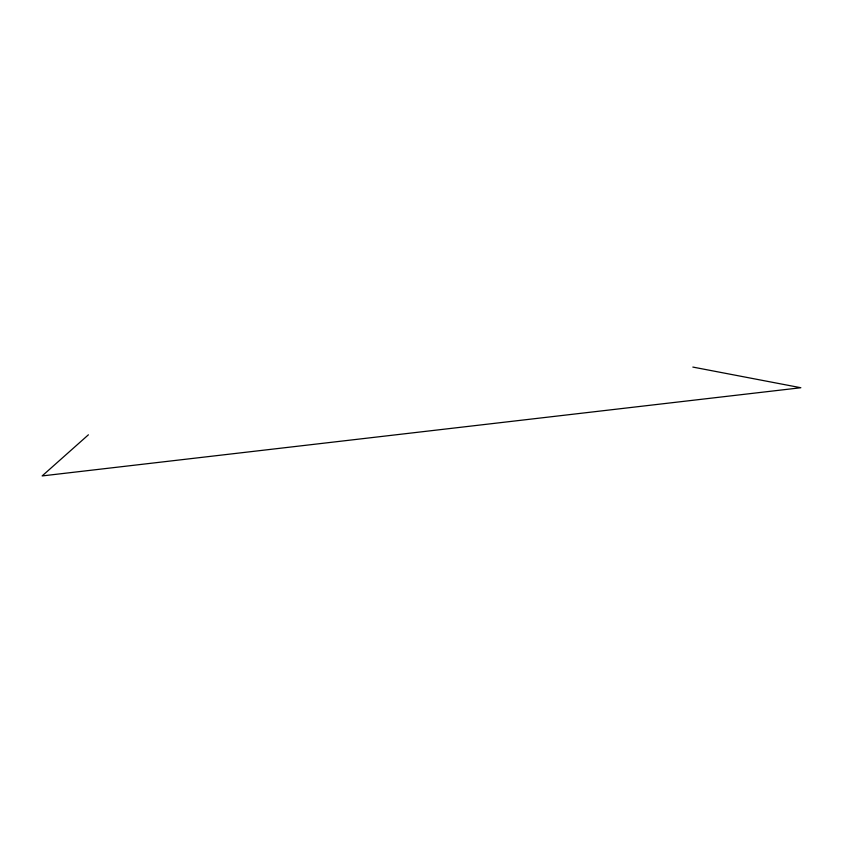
<?xml version="1.0" encoding="UTF-8"?>
<svg xmlns="http://www.w3.org/2000/svg" width="843" height="843" viewBox="0 0 843 843"><rect width="100%" height="100%" fill="white"/><g stroke="black" fill="none" stroke-linecap="round" stroke-linejoin="round"><path stroke-width="1.26" d="M88.399 434.809L42.15 475.926L800.85 387.738L692.841 367.074"/></g></svg>
